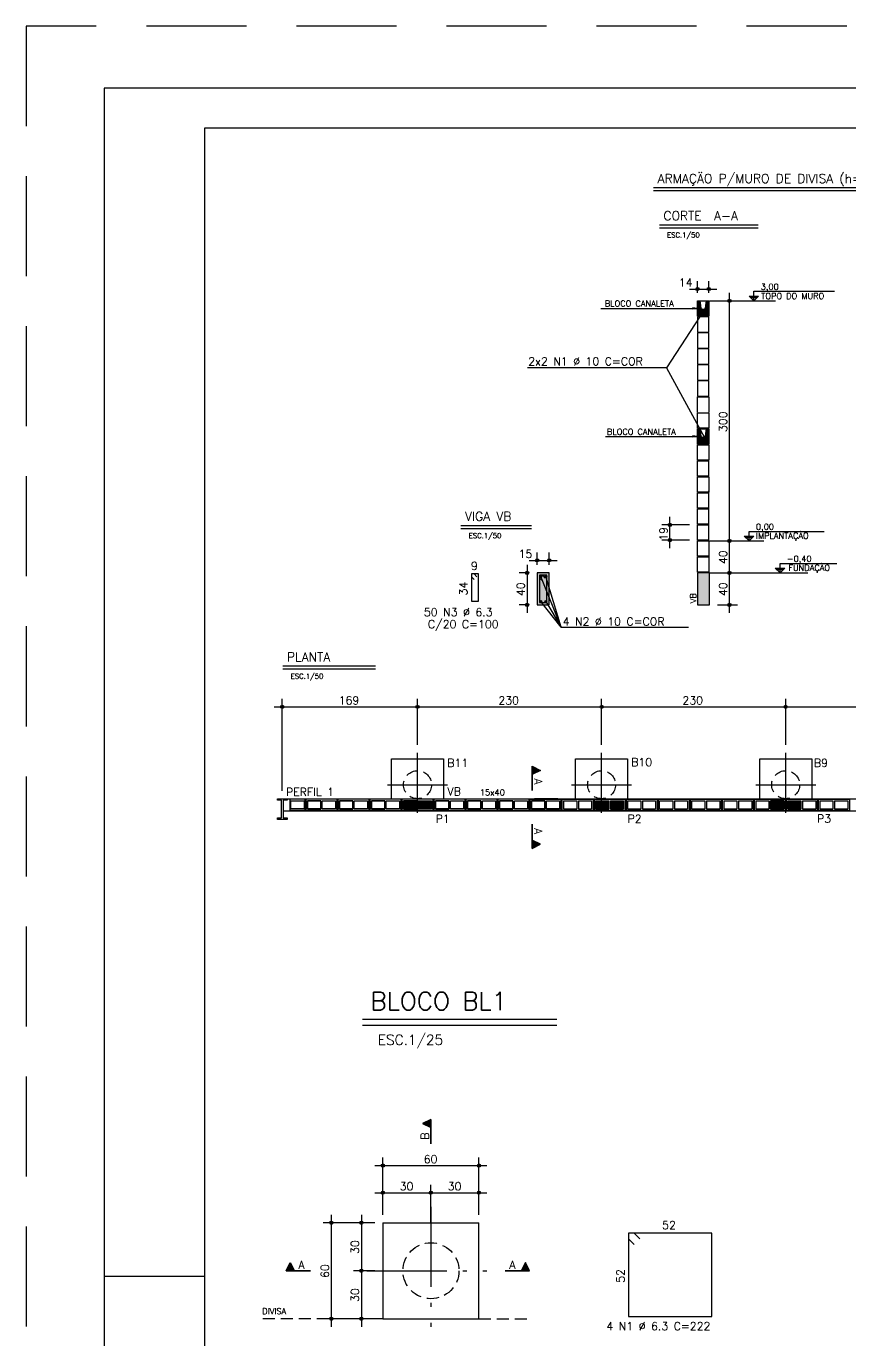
# Model space of a CAD drawing. Extents: x -1.9 to 86, y -1.2 to 61.3.
# Drawn here: x -1.95 to 18.63, y 28.47 to 61.31 of the extents above; entities that cross this region are included whole.
import ezdxf

# ---------------------------------------------------------------- set-up
doc = ezdxf.new("R2010")
doc.units = 0
doc.header["$MEASUREMENT"] = 0
for name, pattern in [('ESTILO_TQS_0001', [0.45, 0.3, -0.15]), ('ESTILO_TQS_0004', [3.3, 2, -0.4, 0.05, -0.4, 0.05, -0.4]), ('HIDDEN', [0.375, 0.25, -0.125])]:
    doc.linetypes.add(name, pattern=pattern)
doc.layers.get('0').update_dxf_attribs({"linetype": 'CONTINUOUS'})
doc.layers.get('Defpoints').update_dxf_attribs({"linetype": 'CONTINUOUS'})
for name, color, linetype in [('ARQ_FOLHA', 7, 'CONTINUOUS'), ('PENA_01', 1, 'CONTINUOUS'), ('PENA_02', 2, 'CONTINUOUS'), ('PENA_03', 3, 'CONTINUOUS'), ('PENA_04', 4, 'CONTINUOUS'), ('PENA_05', 5, 'CONTINUOUS'), ('PENA_06', 6, 'CONTINUOUS'), ('PENA_10', 253, 'CONTINUOUS')]:
    doc.layers.add(name, color=color, linetype=linetype)
doc.styles.get("Standard").update_dxf_attribs({"font": 'ROMANS.SHX'})

# ---------------------------------------------------------------- blocks, each defined once
blk = doc.blocks.new('FOLHA A1 - 841 X 594')
at = {"layer": 'ARQ_FOLHA', "color": 1}
blk.add_line((-816, 297), (-841, 297), dxfattribs=at)
for points in [[(-841, 0), (0, 0), (0, 594), (-841, 594)], [(-816, 10), (-10, 10), (-10, 584), (-816, 584)]]:
    blk.add_lwpolyline(points, close=True, dxfattribs=at)
at = {"layer": 'Defpoints', "color": 8, "linetype": 'HIDDEN', "ltscale": 100}
blk.add_lwpolyline([(-860.5, 609.5), (-860.5, -15.5), (19.5, -15.5), (19.5, 609.5)], close=True, dxfattribs=at)
blk = doc.blocks.new('*U23')
blk.add_blockref('FOLHA A1 - 841 X 594', (0, 0))

msp = doc.modelspace()

# ---------------------------------------------------------------- linework, layer by layer
at = {"layer": 'PENA_01', "linetype": 'Continuous'}
for p, q in [((13.724, 57.273), (25.218, 57.273)), ((13.869, 56.345), (16.338, 56.345)), ((14.824, 54.642), (14.824, 54.938)), ((15.104, 54.642), (15.104, 54.938)), ((14.624, 54.738), (15.304, 54.738)), ((15.62, 48.242), (15.62, 54.642)), ((14.995, 54.226), (14.045, 52.771)), ((15.214, 54.442), (15.82, 54.442)), ((14.045, 52.771), (10.571, 52.771)), ((14.045, 52.771), (14.995, 51.026)), ((14.133, 48.262), (14.133, 49.042)), ((8.912, 48.83), (10.672, 48.83)), ((14.624, 48.842), (13.933, 48.842)), ((15.62, 47.442), (15.62, 48.642)), ((14.624, 48.462), (13.933, 48.462)), ((15.599, 48.442), (15.82, 48.442)), ((15.646, 48.442), (15.82, 48.442)), ((10.618, 47.955), (11.318, 47.955)), ((10.818, 47.842), (10.818, 48.155)), ((11.118, 47.842), (11.118, 48.155)), ((10.618, 47.642), (10.364, 47.642)), ((10.564, 47.842), (10.564, 46.642)), ((15.324, 47.642), (15.82, 47.642)), ((15.62, 46.642), (15.62, 47.842)), ((15.672, 47.642), (15.82, 47.642)), ((11.415, 46.288), (10.905, 47.555)), ((11.415, 46.288), (11.033, 47.555)), ((10.618, 46.842), (10.364, 46.842)), ((11.415, 46.288), (10.905, 46.929)), ((11.033, 46.929), (11.415, 46.288)), ((15.324, 46.842), (15.82, 46.842)), ((11.415, 46.288), (14.593, 46.288)), ((4.464, 45.316), (6.774, 45.316)), ((4.446, 42.197), (4.446, 44.494)), ((7.826, 43.347), (7.826, 44.494)), ((7.826, 43.347), (7.826, 44.494)), ((12.426, 43.347), (12.426, 44.494)), ((12.426, 43.347), (12.426, 44.494)), ((17.026, 43.347), (17.026, 44.494)), ((17.026, 43.347), (17.026, 44.494)), ((4.246, 44.294), (8.026, 44.294)), ((7.626, 44.294), (12.626, 44.294)), ((12.226, 44.294), (17.226, 44.294)), ((16.826, 44.294), (21.826, 44.294)), ((11.336, 41.997), (10.747, 41.997)), ((6.448, 36.484), (11.308, 36.484)), ((6.961, 31.597), (6.961, 33.027)), ((9.361, 31.597), (9.361, 33.027)), ((6.761, 32.827), (9.561, 32.827)), ((6.961, 31.597), (6.961, 32.348)), ((8.161, 31.597), (8.161, 32.348)), ((8.161, 31.597), (8.161, 32.348)), ((9.361, 31.597), (9.361, 32.348)), ((6.761, 32.148), (8.361, 32.148)), ((7.961, 32.148), (9.561, 32.148)), ((5.672, 31.597), (5.672, 28.797)), ((6.423, 31.597), (6.423, 29.997)), ((6.761, 31.397), (5.472, 31.397)), ((6.761, 31.397), (6.223, 31.397)), ((6.423, 30.397), (6.423, 28.797)), ((6.761, 30.197), (6.223, 30.197)), ((6.761, 30.197), (6.223, 30.197)), ((6.761, 28.997), (5.472, 28.997)), ((6.761, 28.997), (6.223, 28.997))]:
    msp.add_line(p, q, dxfattribs=at)
at = {"layer": 'PENA_01', "linetype": 'ESTILO_TQS_0004'}
for p, q in [((7.826, 41.647), (7.826, 43.147)), ((12.426, 41.647), (12.426, 43.147)), ((17.026, 41.647), (17.026, 43.147)), ((7.076, 42.347), (8.576, 42.347)), ((11.676, 42.347), (13.176, 42.347)), ((16.276, 42.347), (17.776, 42.347)), ((8.161, 31.397), (8.161, 31.797)), ((8.161, 31.797), (8.161, 28.597)), ((6.561, 30.197), (9.761, 30.197))]:
    msp.add_line(p, q, dxfattribs=at)
at = {"layer": 'PENA_01', "linetype": 'ESTILO_TQS_0001'}
for p, q in [((6.961, 28.997), (3.926, 28.997)), ((9.361, 28.997), (10.672, 28.997))]:
    msp.add_line(p, q, dxfattribs=at)
at = {"layer": 'PENA_01', "linetype": 'Continuous'}
for points in [[(12.407, 54.252), (14.824, 54.252), (14.7, 54.268), (14.824, 54.252), (14.7, 54.236)], [(12.525, 51.052), (14.824, 51.052), (14.7, 51.068), (14.824, 51.052), (14.7, 51.036)]]:
    msp.add_lwpolyline(points, dxfattribs=at)
at = {"layer": 'PENA_01', "linetype": 'ESTILO_TQS_0001'}
for centre, radius in [((7.826, 42.347), 0.35), ((12.426, 42.347), 0.35), ((17.026, 42.347), 0.35), ((8.161, 30.197), 0.7)]:
    msp.add_circle(centre, radius, dxfattribs=at)
at = {"layer": 'PENA_02', "linetype": 'Continuous'}
for p, q in [((15.124, 54.442), (16.77, 54.442)), ((15.124, 48.442), (16.478, 48.442)), ((15.124, 47.642), (17.58, 47.642))]:
    msp.add_line(p, q, dxfattribs=at)
for centre, radius in [((14.824, 54.738), 0.04), ((14.824, 54.738), 0.02), ((15.104, 54.738), 0.04), ((15.104, 54.738), 0.02), ((15.62, 54.442), 0.04), ((15.62, 54.442), 0.02), ((14.133, 48.842), 0.04), ((14.133, 48.842), 0.02), ((14.133, 48.462), 0.04), ((14.133, 48.462), 0.02), ((15.62, 48.442), 0.04), ((15.62, 48.442), 0.04), ((15.62, 48.442), 0.02), ((15.62, 48.442), 0.02), ((10.818, 47.955), 0.04), ((10.818, 47.955), 0.02), ((11.118, 47.955), 0.04), ((11.118, 47.955), 0.02), ((10.564, 47.642), 0.04), ((10.564, 47.642), 0.02), ((15.62, 47.642), 0.04), ((15.62, 47.642), 0.04), ((15.62, 47.642), 0.02), ((15.62, 47.642), 0.02), ((10.564, 46.842), 0.04), ((10.564, 46.842), 0.02), ((15.62, 46.842), 0.04), ((15.62, 46.842), 0.02), ((4.446, 44.294), 0.04), ((7.826, 44.294), 0.04), ((7.826, 44.294), 0.04), ((12.426, 44.294), 0.04), ((12.426, 44.294), 0.04), ((17.026, 44.294), 0.04), ((17.026, 44.294), 0.04), ((4.446, 44.294), 0.02), ((7.826, 44.294), 0.02), ((7.826, 44.294), 0.02), ((12.426, 44.294), 0.02), ((12.426, 44.294), 0.02), ((17.026, 44.294), 0.02), ((17.026, 44.294), 0.02), ((6.961, 32.827), 0.04), ((6.961, 32.827), 0.02), ((9.361, 32.827), 0.04), ((9.361, 32.827), 0.02), ((6.961, 32.148), 0.04), ((8.161, 32.148), 0.04), ((8.161, 32.148), 0.04), ((9.361, 32.148), 0.04), ((6.961, 32.148), 0.02), ((8.161, 32.148), 0.02), ((8.161, 32.148), 0.02), ((9.361, 32.148), 0.02), ((5.672, 31.397), 0.04), ((5.672, 31.397), 0.02), ((6.423, 31.397), 0.04), ((6.423, 31.397), 0.02), ((6.423, 30.197), 0.04), ((6.423, 30.197), 0.04), ((6.423, 30.197), 0.02), ((6.423, 30.197), 0.02), ((5.672, 28.997), 0.04), ((5.672, 28.997), 0.02), ((6.423, 28.997), 0.04), ((6.423, 28.997), 0.02)]:
    msp.add_circle(centre, radius, dxfattribs=at)
at = {"layer": 'PENA_03', "linetype": 'Continuous'}
for p, q in [((13.724, 57.198), (25.218, 57.198)), ((13.869, 56.271), (16.338, 56.271)), ((16.11, 54.563), (16.23, 54.442)), ((16.11, 54.563), (16.35, 54.563)), ((16.126, 54.547), (16.334, 54.547)), ((16.145, 54.528), (16.315, 54.528)), ((16.23, 54.442), (16.23, 54.68)), ((16.23, 54.559), (16.23, 54.68)), ((16.23, 54.68), (18.244, 54.68)), ((16.23, 54.442), (16.35, 54.563)), ((14.824, 54.062), (14.824, 54.442)), ((14.824, 54.442), (15.104, 54.442)), ((14.824, 54.442), (14.824, 54.442)), ((14.883, 54.442), (14.915, 54.204)), ((14.915, 54.204), (15.013, 54.204)), ((15.013, 54.204), (15.046, 54.442)), ((15.014, 54.442), (15.014, 54.442)), ((15.104, 54.442), (15.104, 54.062)), ((15.104, 54.442), (15.104, 54.442)), ((15.104, 54.062), (14.824, 54.062)), ((14.824, 52.042), (15.104, 52.042)), ((14.824, 51.662), (14.824, 52.042)), ((15.104, 52.042), (15.104, 51.662)), ((14.824, 51.262), (14.824, 51.642)), ((14.824, 51.642), (15.104, 51.642)), ((15.104, 51.642), (15.104, 51.262)), ((15.104, 51.262), (14.824, 51.262)), ((14.824, 50.862), (14.824, 51.242)), ((14.824, 51.242), (15.104, 51.242)), ((14.883, 51.242), (14.915, 51.004)), ((15.013, 51.004), (15.046, 51.242)), ((15.104, 51.242), (15.104, 50.862)), ((14.915, 51.004), (15.013, 51.004)), ((15.104, 50.862), (14.824, 50.862)), ((14.824, 50.462), (14.824, 50.842)), ((14.824, 50.842), (15.104, 50.842)), ((15.104, 50.842), (15.104, 50.462)), ((15.104, 50.462), (14.824, 50.462)), ((14.824, 50.062), (14.824, 50.442)), ((14.824, 50.442), (15.104, 50.442)), ((15.104, 50.062), (15.104, 50.442)), ((15.104, 50.062), (14.824, 50.062)), ((14.824, 49.662), (14.824, 50.042)), ((14.824, 50.042), (15.104, 50.042)), ((15.104, 50.042), (15.104, 49.662)), ((15.104, 49.662), (14.824, 49.662)), ((14.824, 49.262), (14.824, 49.642)), ((14.824, 49.642), (15.104, 49.642)), ((15.104, 48.462), (15.104, 49.693)), ((15.104, 49.262), (14.824, 49.262)), ((14.824, 48.862), (14.824, 49.242)), ((14.824, 49.242), (15.104, 49.242)), ((8.912, 48.755), (10.672, 48.755)), ((15.104, 48.862), (14.824, 48.862)), ((14.824, 48.462), (14.824, 48.842)), ((14.824, 48.842), (15.104, 48.842)), ((14.824, 48.842), (14.824, 48.842)), ((16.11, 48.442), (16.11, 48.68)), ((16.11, 48.559), (16.11, 48.68)), ((16.11, 48.68), (17.984, 48.68)), ((15.104, 48.462), (14.824, 48.462)), ((14.824, 48.462), (14.824, 48.462)), ((14.824, 48.062), (14.824, 48.442)), ((14.824, 48.442), (15.104, 48.442)), ((15.104, 48.442), (15.104, 47.662)), ((15.399, 48.442), (15.399, 48.442)), ((15.446, 48.442), (15.446, 48.442)), ((15.99, 48.563), (16.11, 48.442)), ((15.99, 48.563), (16.23, 48.563)), ((16.006, 48.547), (16.214, 48.547)), ((16.025, 48.528), (16.195, 48.528)), ((16.11, 48.442), (16.23, 48.563)), ((15.104, 48.062), (14.824, 48.062)), ((14.824, 47.662), (14.824, 48.042)), ((14.824, 48.042), (15.104, 48.042)), ((11.118, 47.642), (10.818, 47.642)), ((10.818, 47.642), (10.818, 47.242)), ((10.818, 47.642), (10.818, 47.642)), ((10.818, 47.642), (10.818, 47.642)), ((11.118, 46.842), (11.118, 47.642)), ((11.118, 47.642), (11.118, 47.642)), ((15.104, 47.662), (14.824, 47.662)), ((15.124, 47.642), (14.824, 47.642)), ((14.824, 47.642), (14.824, 46.842)), ((15.124, 46.842), (15.124, 47.642)), ((15.124, 47.642), (15.124, 47.642)), ((15.472, 47.642), (15.472, 47.642)), ((16.764, 47.763), (16.884, 47.642)), ((16.764, 47.763), (17.004, 47.763)), ((16.78, 47.747), (16.988, 47.747)), ((16.799, 47.728), (16.969, 47.728)), ((16.884, 47.642), (16.884, 47.88)), ((16.884, 47.759), (16.884, 47.88)), ((16.884, 47.88), (18.305, 47.88)), ((16.884, 47.642), (17.004, 47.763)), ((10.818, 47.242), (10.818, 46.842)), ((14.824, 47.002), (14.824, 47.002)), ((10.818, 46.842), (11.118, 46.842)), ((10.818, 46.842), (10.818, 46.842)), ((14.824, 46.842), (15.124, 46.842)), ((15.124, 46.842), (15.124, 46.842)), ((4.464, 45.242), (6.774, 45.242)), ((7.826, 43.147), (7.826, 43.147)), ((7.826, 43.147), (7.826, 43.147)), ((12.426, 43.147), (12.426, 43.147)), ((12.426, 43.147), (12.426, 43.147)), ((17.026, 43.147), (17.026, 43.147)), ((17.026, 43.147), (17.026, 43.147)), ((4.446, 41.997), (4.446, 41.997)), ((4.466, 41.697), (26.226, 41.697)), ((4.566, 41.997), (28.226, 41.997)), ((11.436, 41.987), (11.436, 41.707)), ((11.436, 41.987), (12.216, 41.987)), ((11.436, 41.987), (11.436, 41.707)), ((11.436, 41.707), (12.216, 41.707)), ((11.476, 41.947), (11.476, 41.747)), ((11.476, 41.947), (11.806, 41.947)), ((11.476, 41.947), (11.476, 41.747)), ((11.476, 41.747), (11.806, 41.747)), ((11.806, 41.947), (11.806, 41.747)), ((11.846, 41.947), (11.846, 41.747)), ((11.846, 41.947), (12.176, 41.947)), ((11.846, 41.747), (12.176, 41.747)), ((12.176, 41.947), (12.176, 41.747)), ((12.216, 41.987), (12.216, 41.707)), ((12.236, 41.987), (12.236, 41.707)), ((12.236, 41.987), (13.016, 41.987)), ((12.236, 41.707), (13.016, 41.707)), ((12.276, 41.947), (12.276, 41.747)), ((12.276, 41.947), (12.606, 41.947)), ((12.276, 41.747), (12.606, 41.747)), ((12.606, 41.947), (12.606, 41.747)), ((12.646, 41.947), (12.646, 41.747)), ((12.646, 41.947), (12.976, 41.947)), ((12.646, 41.747), (12.976, 41.747)), ((12.976, 41.947), (12.976, 41.747)), ((13.016, 41.987), (13.016, 41.707)), ((13.036, 41.987), (13.036, 41.707)), ((13.036, 41.987), (13.816, 41.987)), ((13.036, 41.707), (13.816, 41.707)), ((13.076, 41.947), (13.076, 41.747)), ((13.076, 41.947), (13.406, 41.947)), ((13.076, 41.747), (13.406, 41.747)), ((13.406, 41.947), (13.406, 41.747)), ((13.446, 41.947), (13.446, 41.747)), ((13.446, 41.947), (13.776, 41.947)), ((13.446, 41.747), (13.776, 41.747)), ((13.776, 41.947), (13.776, 41.747)), ((13.816, 41.987), (13.816, 41.707)), ((13.836, 41.987), (13.836, 41.707)), ((13.836, 41.987), (14.616, 41.987)), ((13.836, 41.707), (14.616, 41.707)), ((13.876, 41.947), (14.206, 41.947)), ((13.876, 41.747), (13.876, 41.947)), ((13.876, 41.747), (14.206, 41.747)), ((14.206, 41.947), (14.206, 41.747)), ((14.246, 41.947), (14.246, 41.747)), ((14.246, 41.947), (14.576, 41.947)), ((14.246, 41.747), (14.576, 41.747)), ((14.576, 41.947), (14.576, 41.747)), ((14.616, 41.987), (14.616, 41.707)), ((14.636, 41.987), (14.636, 41.707)), ((14.636, 41.987), (15.416, 41.987)), ((14.636, 41.707), (15.416, 41.707)), ((14.676, 41.947), (14.676, 41.747)), ((14.676, 41.947), (15.006, 41.947)), ((14.676, 41.747), (15.006, 41.747)), ((15.006, 41.947), (15.006, 41.747)), ((15.046, 41.947), (15.046, 41.747)), ((15.046, 41.947), (15.376, 41.947)), ((15.046, 41.747), (15.376, 41.747)), ((15.376, 41.947), (15.376, 41.747)), ((15.416, 41.987), (15.416, 41.707)), ((15.436, 41.987), (15.436, 41.707)), ((15.436, 41.987), (16.216, 41.987)), ((15.436, 41.987), (15.436, 41.707)), ((15.436, 41.987), (16.216, 41.987)), ((15.436, 41.707), (16.216, 41.707)), ((15.436, 41.707), (16.216, 41.707)), ((15.476, 41.947), (15.476, 41.747)), ((15.476, 41.947), (15.806, 41.947)), ((15.476, 41.947), (15.476, 41.747)), ((15.476, 41.947), (15.806, 41.947)), ((15.476, 41.747), (15.806, 41.747)), ((15.476, 41.747), (15.806, 41.747)), ((15.806, 41.947), (15.806, 41.747)), ((15.806, 41.947), (15.806, 41.747)), ((15.846, 41.947), (15.846, 41.747)), ((15.846, 41.947), (16.176, 41.947)), ((15.846, 41.947), (15.846, 41.747)), ((15.846, 41.947), (16.176, 41.947)), ((15.846, 41.747), (16.176, 41.747)), ((15.846, 41.747), (16.176, 41.747)), ((16.176, 41.947), (16.176, 41.747)), ((16.176, 41.947), (16.176, 41.747)), ((16.216, 41.987), (16.216, 41.707)), ((16.216, 41.987), (16.216, 41.707)), ((16.236, 41.987), (16.236, 41.707)), ((16.236, 41.987), (17.016, 41.987)), ((16.236, 41.707), (17.016, 41.707)), ((16.276, 41.947), (16.276, 41.747)), ((16.276, 41.947), (16.606, 41.947)), ((16.276, 41.747), (16.606, 41.747)), ((16.606, 41.947), (16.606, 41.747)), ((16.646, 41.947), (16.646, 41.747)), ((16.646, 41.947), (16.976, 41.947)), ((16.646, 41.747), (16.976, 41.747)), ((16.976, 41.947), (16.976, 41.747)), ((17.016, 41.987), (17.016, 41.707)), ((17.036, 41.987), (17.036, 41.707)), ((17.036, 41.987), (17.816, 41.987)), ((17.036, 41.707), (17.816, 41.707)), ((17.076, 41.947), (17.076, 41.747)), ((17.076, 41.947), (17.406, 41.947)), ((17.076, 41.747), (17.406, 41.747)), ((17.406, 41.947), (17.406, 41.747)), ((17.446, 41.947), (17.446, 41.747)), ((17.446, 41.947), (17.776, 41.947)), ((17.446, 41.747), (17.776, 41.747)), ((17.776, 41.947), (17.776, 41.747)), ((17.816, 41.987), (17.816, 41.707)), ((17.836, 41.987), (17.836, 41.707)), ((17.836, 41.987), (18.616, 41.987)), ((17.836, 41.707), (18.616, 41.707)), ((17.876, 41.947), (17.876, 41.747)), ((17.876, 41.947), (18.206, 41.947)), ((17.876, 41.747), (18.206, 41.747)), ((18.206, 41.947), (18.206, 41.747)), ((18.246, 41.947), (18.246, 41.747)), ((18.246, 41.947), (18.576, 41.947)), ((18.246, 41.747), (18.576, 41.747)), ((18.576, 41.947), (18.576, 41.747)), ((18.616, 41.987), (18.616, 41.707)), ((6.448, 36.335), (11.308, 36.335)), ((6.961, 31.397), (6.961, 28.997)), ((6.961, 31.397), (9.361, 31.397)), ((6.961, 31.397), (6.961, 31.397)), ((6.961, 31.397), (6.961, 31.397)), ((6.961, 31.397), (6.961, 31.397)), ((6.961, 31.397), (6.961, 31.397)), ((8.161, 31.397), (8.161, 31.397)), ((8.161, 31.397), (8.161, 31.397)), ((9.361, 28.997), (9.361, 31.397)), ((9.361, 31.397), (9.361, 31.397)), ((9.361, 31.397), (9.361, 31.397)), ((6.961, 30.197), (6.961, 30.197)), ((6.961, 30.197), (6.961, 30.197)), ((6.961, 28.997), (9.361, 28.997)), ((6.961, 28.997), (6.961, 28.997)), ((6.961, 28.997), (6.961, 28.997))]:
    msp.add_line(p, q, dxfattribs=at)
for points in [[(15.104, 53.662), (15.104, 54.042), (14.824, 54.042), (14.824, 53.662), (15.104, 53.662)], [(15.104, 53.262), (15.104, 53.642), (14.824, 53.642), (14.824, 53.262), (15.104, 53.262)], [(15.104, 52.862), (15.104, 53.242), (14.824, 53.242), (14.824, 52.862), (15.104, 52.862)], [(15.104, 52.462), (15.104, 52.842), (14.824, 52.842), (14.824, 52.462), (15.104, 52.462)], [(15.104, 52.062), (15.104, 52.442), (14.824, 52.442), (14.824, 52.062), (15.104, 52.062)], [(7.176, 41.997), (7.176, 42.997), (8.476, 42.997), (8.476, 41.997)], [(11.776, 41.997), (11.776, 42.997), (13.076, 42.997), (13.076, 41.997)], [(16.376, 41.997), (16.376, 42.997), (17.676, 42.997), (17.676, 41.997)], [(4.326, 41.997), (4.566, 41.997), (4.566, 41.957), (4.466, 41.957), (4.466, 41.517), (4.566, 41.517), (4.566, 41.477), (4.326, 41.477), (4.326, 41.517), (4.426, 41.517), (4.426, 41.957), (4.326, 41.957), (4.326, 41.997)], [(5.016, 41.987), (4.636, 41.987), (4.636, 41.707), (5.016, 41.707), (5.016, 41.987)], [(4.661, 41.747), (4.661, 41.947), (4.991, 41.947), (4.991, 41.747), (4.661, 41.747)], [(5.816, 41.987), (5.036, 41.987), (5.036, 41.707), (5.816, 41.707), (5.816, 41.987)], [(5.406, 41.747), (5.406, 41.947), (5.076, 41.947), (5.076, 41.747), (5.406, 41.747)], [(5.076, 41.947), (5.406, 41.947), (5.406, 41.747), (5.076, 41.747), (5.076, 41.947)], [(5.446, 41.747), (5.446, 41.947), (5.776, 41.947), (5.776, 41.747), (5.446, 41.747)], [(5.446, 41.747), (5.446, 41.947), (5.776, 41.947), (5.776, 41.747), (5.446, 41.747)], [(6.616, 41.987), (5.836, 41.987), (5.836, 41.707), (6.616, 41.707), (6.616, 41.987)], [(6.206, 41.747), (6.206, 41.947), (5.876, 41.947), (5.876, 41.747), (6.206, 41.747)], [(5.876, 41.947), (6.206, 41.947), (6.206, 41.747), (5.876, 41.747), (5.876, 41.947)], [(6.246, 41.747), (6.246, 41.947), (6.576, 41.947), (6.576, 41.747), (6.246, 41.747)], [(6.246, 41.747), (6.246, 41.947), (6.576, 41.947), (6.576, 41.747), (6.246, 41.747)], [(7.416, 41.987), (6.636, 41.987), (6.636, 41.707), (7.416, 41.707), (7.416, 41.987)], [(7.006, 41.747), (7.006, 41.947), (6.676, 41.947), (6.676, 41.747), (7.006, 41.747)], [(6.676, 41.947), (7.006, 41.947), (7.006, 41.747), (6.676, 41.747), (6.676, 41.947)], [(7.046, 41.747), (7.046, 41.947), (7.376, 41.947), (7.376, 41.747), (7.046, 41.747)], [(7.046, 41.747), (7.046, 41.947), (7.376, 41.947), (7.376, 41.747), (7.046, 41.747)], [(8.216, 41.987), (7.436, 41.987), (7.436, 41.707), (8.216, 41.707), (8.216, 41.987)], [(7.806, 41.747), (7.806, 41.947), (7.476, 41.947), (7.476, 41.747), (7.806, 41.747)], [(7.476, 41.947), (7.806, 41.947), (7.806, 41.747), (7.476, 41.747), (7.476, 41.947)], [(7.846, 41.747), (7.846, 41.947), (8.176, 41.947), (8.176, 41.747), (7.846, 41.747)], [(7.846, 41.747), (7.846, 41.947), (8.176, 41.947), (8.176, 41.747), (7.846, 41.747)], [(9.016, 41.987), (8.236, 41.987), (8.236, 41.707), (9.016, 41.707), (9.016, 41.987)], [(8.606, 41.747), (8.606, 41.947), (8.276, 41.947), (8.276, 41.747), (8.606, 41.747)], [(8.276, 41.947), (8.606, 41.947), (8.606, 41.747), (8.276, 41.747), (8.276, 41.947)], [(8.646, 41.747), (8.646, 41.947), (8.976, 41.947), (8.976, 41.747), (8.646, 41.747)], [(8.646, 41.747), (8.646, 41.947), (8.976, 41.947), (8.976, 41.747), (8.646, 41.747)], [(9.816, 41.987), (9.036, 41.987), (9.036, 41.707), (9.816, 41.707), (9.816, 41.987)], [(9.406, 41.747), (9.406, 41.947), (9.076, 41.947), (9.076, 41.747), (9.406, 41.747)], [(9.076, 41.947), (9.406, 41.947), (9.406, 41.747), (9.076, 41.747), (9.076, 41.947)], [(9.446, 41.747), (9.446, 41.947), (9.776, 41.947), (9.776, 41.747), (9.446, 41.747)], [(9.446, 41.747), (9.446, 41.947), (9.776, 41.947), (9.776, 41.747), (9.446, 41.747)], [(10.616, 41.987), (9.836, 41.987), (9.836, 41.707), (10.616, 41.707), (10.616, 41.987)], [(10.206, 41.747), (10.206, 41.947), (9.876, 41.947), (9.876, 41.747), (10.206, 41.747)], [(9.876, 41.947), (10.206, 41.947), (10.206, 41.747), (9.876, 41.747), (9.876, 41.947)], [(10.246, 41.747), (10.246, 41.947), (10.576, 41.947), (10.576, 41.747), (10.246, 41.747)], [(10.246, 41.747), (10.246, 41.947), (10.576, 41.947), (10.576, 41.747), (10.246, 41.747)], [(11.416, 41.987), (10.636, 41.987), (10.636, 41.707), (11.416, 41.707), (11.416, 41.987)], [(10.636, 41.987), (11.416, 41.987), (11.416, 41.707), (10.636, 41.707), (10.636, 41.987)], [(11.006, 41.747), (11.006, 41.947), (10.676, 41.947), (10.676, 41.747), (11.006, 41.747)], [(10.676, 41.947), (11.006, 41.947), (11.006, 41.747), (10.676, 41.747), (10.676, 41.947)], [(11.046, 41.747), (11.046, 41.947), (11.376, 41.947), (11.376, 41.747), (11.046, 41.747)], [(11.046, 41.747), (11.046, 41.947), (11.376, 41.947), (11.376, 41.747), (11.046, 41.747)], [(16.976, 41.747), (16.976, 41.947), (16.646, 41.947), (16.646, 41.747), (16.976, 41.747)], [(16.646, 41.947), (16.976, 41.947), (16.976, 41.747), (16.646, 41.747), (16.646, 41.947)], [(17.076, 41.747), (17.076, 41.947), (17.406, 41.947), (17.406, 41.747), (17.076, 41.747)], [(17.076, 41.747), (17.076, 41.947), (17.406, 41.947), (17.406, 41.747), (17.076, 41.747)]]:
    msp.add_lwpolyline(points, dxfattribs=at)
for centre, radius in [((14.933, 54.226), 0.02), ((14.995, 54.225), 0.02), ((14.933, 51.026), 0.02), ((14.995, 51.026), 0.02), ((10.905, 47.555), 0.025), ((11.033, 47.555), 0.025), ((10.905, 46.929), 0.025), ((11.033, 46.929), 0.025), ((7.511, 41.922), 0.025), ((7.511, 41.772), 0.025), ((7.771, 41.922), 0.025), ((7.771, 41.772), 0.025), ((7.881, 41.922), 0.025), ((7.881, 41.772), 0.025), ((8.141, 41.922), 0.025), ((8.141, 41.772), 0.025), ((12.311, 41.922), 0.025), ((12.311, 41.772), 0.025), ((12.571, 41.922), 0.025), ((12.571, 41.772), 0.025), ((12.681, 41.922), 0.025), ((12.681, 41.772), 0.025), ((12.941, 41.922), 0.025), ((12.941, 41.772), 0.025), ((16.681, 41.922), 0.025), ((16.681, 41.772), 0.025), ((16.941, 41.922), 0.025), ((16.941, 41.772), 0.025), ((17.111, 41.922), 0.025), ((17.111, 41.772), 0.025), ((17.371, 41.922), 0.025), ((17.371, 41.772), 0.025)]:
    msp.add_circle(centre, radius, dxfattribs=at)
for points in [[(14.953, 54.226), (14.923, 54.244), (14.915, 54.233)], [(14.953, 54.226), (14.915, 54.233), (14.915, 54.219)], [(14.953, 54.226), (14.915, 54.219), (14.923, 54.209)], [(14.953, 54.226), (14.937, 54.246), (14.923, 54.244)], [(14.953, 54.226), (14.923, 54.209), (14.937, 54.207)], [(14.953, 54.226), (14.949, 54.239), (14.937, 54.246)], [(14.953, 54.226), (14.937, 54.207), (14.949, 54.213)], [(14.953, 54.226), (14.949, 54.213), (14.953, 54.226)], [(15.015, 54.225), (14.985, 54.243), (14.976, 54.232)], [(15.015, 54.225), (14.976, 54.232), (14.976, 54.219)], [(15.015, 54.225), (14.976, 54.219), (14.985, 54.208)], [(15.015, 54.225), (14.998, 54.245), (14.985, 54.243)], [(15.015, 54.225), (14.985, 54.208), (14.998, 54.206)], [(15.015, 54.225), (15.01, 54.238), (14.998, 54.245)], [(15.015, 54.225), (14.998, 54.206), (15.01, 54.213)], [(15.015, 54.225), (15.01, 54.213), (15.015, 54.225)], [(14.953, 51.026), (14.923, 51.044), (14.915, 51.033)], [(14.953, 51.026), (14.915, 51.033), (14.915, 51.02)], [(14.953, 51.026), (14.915, 51.02), (14.923, 51.009)], [(14.953, 51.026), (14.937, 51.046), (14.923, 51.044)], [(14.953, 51.026), (14.923, 51.009), (14.937, 51.007)], [(14.953, 51.026), (14.949, 51.039), (14.937, 51.046)], [(14.953, 51.026), (14.937, 51.007), (14.949, 51.014)], [(14.953, 51.026), (14.949, 51.014), (14.953, 51.026)], [(15.015, 51.026), (14.985, 51.043), (14.976, 51.032)], [(15.015, 51.026), (14.976, 51.032), (14.976, 51.019)], [(15.015, 51.026), (14.976, 51.019), (14.985, 51.008)], [(15.015, 51.026), (14.998, 51.045), (14.985, 51.043)], [(15.015, 51.026), (14.985, 51.008), (14.998, 51.006)], [(15.015, 51.026), (15.01, 51.038), (14.998, 51.045)], [(15.015, 51.026), (14.998, 51.006), (15.01, 51.013)], [(15.015, 51.026), (15.01, 51.013), (15.015, 51.026)], [(10.93, 47.555), (10.892, 47.576), (10.881, 47.563)], [(10.93, 47.555), (10.881, 47.563), (10.881, 47.546)], [(10.93, 47.555), (10.881, 47.546), (10.892, 47.533)], [(10.93, 47.555), (10.909, 47.579), (10.892, 47.576)], [(10.93, 47.555), (10.892, 47.533), (10.909, 47.53)], [(10.93, 47.555), (10.924, 47.571), (10.909, 47.579)], [(10.93, 47.555), (10.909, 47.53), (10.924, 47.539)], [(10.93, 47.555), (10.924, 47.539), (10.93, 47.555)], [(11.058, 47.555), (11.02, 47.576), (11.009, 47.563)], [(11.058, 47.555), (11.009, 47.563), (11.009, 47.546)], [(11.058, 47.555), (11.009, 47.546), (11.02, 47.533)], [(11.058, 47.555), (11.037, 47.579), (11.02, 47.576)], [(11.058, 47.555), (11.02, 47.533), (11.037, 47.53)], [(11.058, 47.555), (11.052, 47.571), (11.037, 47.579)], [(11.058, 47.555), (11.037, 47.53), (11.052, 47.539)], [(11.058, 47.555), (11.052, 47.539), (11.058, 47.555)], [(10.93, 46.929), (10.892, 46.951), (10.881, 46.938)], [(10.93, 46.929), (10.909, 46.954), (10.892, 46.951)], [(10.93, 46.929), (10.924, 46.945), (10.909, 46.954)], [(11.058, 46.929), (11.02, 46.951), (11.009, 46.938)], [(11.058, 46.929), (11.037, 46.954), (11.02, 46.951)], [(11.058, 46.929), (11.052, 46.945), (11.037, 46.954)], [(10.93, 46.929), (10.881, 46.938), (10.881, 46.92)], [(10.93, 46.929), (10.881, 46.92), (10.892, 46.907)], [(10.93, 46.929), (10.892, 46.907), (10.909, 46.904)], [(10.93, 46.929), (10.909, 46.904), (10.924, 46.913)], [(10.93, 46.929), (10.924, 46.913), (10.93, 46.929)], [(11.058, 46.929), (11.009, 46.938), (11.009, 46.92)], [(11.058, 46.929), (11.009, 46.92), (11.02, 46.907)], [(11.058, 46.929), (11.02, 46.907), (11.037, 46.904)], [(11.058, 46.929), (11.037, 46.904), (11.052, 46.913)], [(11.058, 46.929), (11.052, 46.913), (11.058, 46.929)], [(7.536, 41.922), (7.498, 41.944), (7.487, 41.931)], [(7.536, 41.922), (7.487, 41.931), (7.487, 41.914)], [(7.536, 41.922), (7.487, 41.914), (7.498, 41.901)], [(7.536, 41.772), (7.498, 41.794), (7.487, 41.781)], [(7.536, 41.772), (7.487, 41.781), (7.487, 41.764)], [(7.536, 41.772), (7.487, 41.764), (7.498, 41.751)], [(7.536, 41.922), (7.515, 41.947), (7.498, 41.944)], [(7.536, 41.922), (7.498, 41.901), (7.515, 41.898)], [(7.536, 41.772), (7.515, 41.797), (7.498, 41.794)], [(7.536, 41.772), (7.498, 41.751), (7.515, 41.748)], [(7.536, 41.922), (7.53, 41.939), (7.515, 41.947)], [(7.536, 41.922), (7.515, 41.898), (7.53, 41.906)], [(7.536, 41.772), (7.53, 41.789), (7.515, 41.797)], [(7.536, 41.772), (7.515, 41.748), (7.53, 41.756)], [(7.536, 41.922), (7.53, 41.906), (7.536, 41.922)], [(7.536, 41.772), (7.53, 41.756), (7.536, 41.772)], [(7.796, 41.922), (7.758, 41.944), (7.747, 41.931)], [(7.796, 41.922), (7.747, 41.931), (7.747, 41.914)], [(7.796, 41.922), (7.747, 41.914), (7.758, 41.901)], [(7.796, 41.772), (7.758, 41.794), (7.747, 41.781)], [(7.796, 41.772), (7.747, 41.781), (7.747, 41.764)], [(7.796, 41.772), (7.747, 41.764), (7.758, 41.751)], [(7.796, 41.922), (7.775, 41.947), (7.758, 41.944)], [(7.796, 41.922), (7.758, 41.901), (7.775, 41.898)], [(7.796, 41.772), (7.775, 41.797), (7.758, 41.794)], [(7.796, 41.772), (7.758, 41.751), (7.775, 41.748)], [(7.796, 41.922), (7.79, 41.939), (7.775, 41.947)], [(7.796, 41.922), (7.775, 41.898), (7.79, 41.906)], [(7.796, 41.772), (7.79, 41.789), (7.775, 41.797)], [(7.796, 41.772), (7.775, 41.748), (7.79, 41.756)], [(7.796, 41.922), (7.79, 41.906), (7.796, 41.922)], [(7.796, 41.772), (7.79, 41.756), (7.796, 41.772)], [(7.906, 41.922), (7.868, 41.944), (7.857, 41.931)], [(7.906, 41.922), (7.857, 41.931), (7.857, 41.914)], [(7.906, 41.922), (7.857, 41.914), (7.868, 41.901)], [(7.906, 41.772), (7.868, 41.794), (7.857, 41.781)], [(7.906, 41.772), (7.857, 41.781), (7.857, 41.764)], [(7.906, 41.772), (7.857, 41.764), (7.868, 41.751)], [(7.906, 41.922), (7.885, 41.947), (7.868, 41.944)], [(7.906, 41.922), (7.868, 41.901), (7.885, 41.898)], [(7.906, 41.772), (7.885, 41.797), (7.868, 41.794)], [(7.906, 41.772), (7.868, 41.751), (7.885, 41.748)], [(7.906, 41.922), (7.9, 41.939), (7.885, 41.947)], [(7.906, 41.922), (7.885, 41.898), (7.9, 41.906)], [(7.906, 41.772), (7.9, 41.789), (7.885, 41.797)], [(7.906, 41.772), (7.885, 41.748), (7.9, 41.756)], [(7.906, 41.922), (7.9, 41.906), (7.906, 41.922)], [(7.906, 41.772), (7.9, 41.756), (7.906, 41.772)], [(8.166, 41.922), (8.128, 41.944), (8.117, 41.931)], [(8.166, 41.922), (8.117, 41.931), (8.117, 41.914)], [(8.166, 41.922), (8.117, 41.914), (8.128, 41.901)], [(8.166, 41.772), (8.128, 41.794), (8.117, 41.781)], [(8.166, 41.772), (8.117, 41.781), (8.117, 41.764)], [(8.166, 41.772), (8.117, 41.764), (8.128, 41.751)], [(8.166, 41.922), (8.145, 41.947), (8.128, 41.944)], [(8.166, 41.922), (8.128, 41.901), (8.145, 41.898)], [(8.166, 41.772), (8.145, 41.797), (8.128, 41.794)], [(8.166, 41.772), (8.128, 41.751), (8.145, 41.748)], [(8.166, 41.922), (8.16, 41.939), (8.145, 41.947)], [(8.166, 41.922), (8.145, 41.898), (8.16, 41.906)], [(8.166, 41.772), (8.16, 41.789), (8.145, 41.797)], [(8.166, 41.772), (8.145, 41.748), (8.16, 41.756)], [(8.166, 41.922), (8.16, 41.906), (8.166, 41.922)], [(8.166, 41.772), (8.16, 41.756), (8.166, 41.772)], [(12.336, 41.922), (12.298, 41.944), (12.287, 41.931)], [(12.336, 41.922), (12.287, 41.931), (12.287, 41.914)], [(12.336, 41.922), (12.287, 41.914), (12.298, 41.901)], [(12.336, 41.772), (12.298, 41.794), (12.287, 41.781)], [(12.336, 41.772), (12.287, 41.781), (12.287, 41.764)], [(12.336, 41.772), (12.287, 41.764), (12.298, 41.751)], [(12.336, 41.922), (12.315, 41.947), (12.298, 41.944)], [(12.336, 41.922), (12.298, 41.901), (12.315, 41.898)], [(12.336, 41.772), (12.315, 41.797), (12.298, 41.794)], [(12.336, 41.772), (12.298, 41.751), (12.315, 41.748)], [(12.336, 41.922), (12.33, 41.939), (12.315, 41.947)], [(12.336, 41.922), (12.315, 41.898), (12.33, 41.906)], [(12.336, 41.772), (12.33, 41.789), (12.315, 41.797)], [(12.336, 41.772), (12.315, 41.748), (12.33, 41.756)], [(12.336, 41.922), (12.33, 41.906), (12.336, 41.922)], [(12.336, 41.772), (12.33, 41.756), (12.336, 41.772)], [(12.596, 41.922), (12.558, 41.944), (12.547, 41.931)], [(12.596, 41.922), (12.547, 41.931), (12.547, 41.914)], [(12.596, 41.922), (12.547, 41.914), (12.558, 41.901)], [(12.596, 41.772), (12.558, 41.794), (12.547, 41.781)], [(12.596, 41.772), (12.547, 41.781), (12.547, 41.764)], [(12.596, 41.772), (12.547, 41.764), (12.558, 41.751)], [(12.596, 41.922), (12.575, 41.947), (12.558, 41.944)], [(12.596, 41.922), (12.558, 41.901), (12.575, 41.898)], [(12.596, 41.772), (12.575, 41.797), (12.558, 41.794)], [(12.596, 41.772), (12.558, 41.751), (12.575, 41.748)], [(12.596, 41.922), (12.59, 41.939), (12.575, 41.947)], [(12.596, 41.922), (12.575, 41.898), (12.59, 41.906)], [(12.596, 41.772), (12.59, 41.789), (12.575, 41.797)], [(12.596, 41.772), (12.575, 41.748), (12.59, 41.756)], [(12.596, 41.922), (12.59, 41.906), (12.596, 41.922)], [(12.596, 41.772), (12.59, 41.756), (12.596, 41.772)], [(12.706, 41.922), (12.668, 41.944), (12.657, 41.931)], [(12.706, 41.922), (12.657, 41.931), (12.657, 41.914)], [(12.706, 41.922), (12.657, 41.914), (12.668, 41.901)], [(12.706, 41.772), (12.668, 41.794), (12.657, 41.781)], [(12.706, 41.772), (12.657, 41.781), (12.657, 41.764)], [(12.706, 41.772), (12.657, 41.764), (12.668, 41.751)], [(12.706, 41.922), (12.685, 41.947), (12.668, 41.944)], [(12.706, 41.922), (12.668, 41.901), (12.685, 41.898)], [(12.706, 41.772), (12.685, 41.797), (12.668, 41.794)], [(12.706, 41.772), (12.668, 41.751), (12.685, 41.748)], [(12.706, 41.922), (12.7, 41.939), (12.685, 41.947)], [(12.706, 41.922), (12.685, 41.898), (12.7, 41.906)], [(12.706, 41.772), (12.7, 41.789), (12.685, 41.797)], [(12.706, 41.772), (12.685, 41.748), (12.7, 41.756)], [(12.706, 41.922), (12.7, 41.906), (12.706, 41.922)], [(12.706, 41.772), (12.7, 41.756), (12.706, 41.772)], [(12.966, 41.922), (12.928, 41.944), (12.917, 41.931)], [(12.966, 41.922), (12.917, 41.931), (12.917, 41.914)], [(12.966, 41.922), (12.917, 41.914), (12.928, 41.901)], [(12.966, 41.772), (12.928, 41.794), (12.917, 41.781)], [(12.966, 41.772), (12.917, 41.781), (12.917, 41.764)], [(12.966, 41.772), (12.917, 41.764), (12.928, 41.751)], [(12.966, 41.922), (12.945, 41.947), (12.928, 41.944)], [(12.966, 41.922), (12.928, 41.901), (12.945, 41.898)], [(12.966, 41.772), (12.945, 41.797), (12.928, 41.794)], [(12.966, 41.772), (12.928, 41.751), (12.945, 41.748)], [(12.966, 41.922), (12.96, 41.939), (12.945, 41.947)], [(12.966, 41.922), (12.945, 41.898), (12.96, 41.906)], [(12.966, 41.772), (12.96, 41.789), (12.945, 41.797)], [(12.966, 41.772), (12.945, 41.748), (12.96, 41.756)], [(12.966, 41.922), (12.96, 41.906), (12.966, 41.922)], [(12.966, 41.772), (12.96, 41.756), (12.966, 41.772)], [(16.706, 41.922), (16.668, 41.944), (16.657, 41.931)], [(16.706, 41.922), (16.657, 41.931), (16.657, 41.914)], [(16.706, 41.922), (16.657, 41.914), (16.668, 41.901)], [(16.706, 41.772), (16.668, 41.794), (16.657, 41.781)], [(16.706, 41.772), (16.657, 41.781), (16.657, 41.764)], [(16.706, 41.772), (16.657, 41.764), (16.668, 41.751)], [(16.706, 41.922), (16.685, 41.947), (16.668, 41.944)], [(16.706, 41.922), (16.668, 41.901), (16.685, 41.898)], [(16.706, 41.772), (16.685, 41.797), (16.668, 41.794)], [(16.706, 41.772), (16.668, 41.751), (16.685, 41.748)], [(16.706, 41.922), (16.7, 41.939), (16.685, 41.947)], [(16.706, 41.922), (16.685, 41.898), (16.7, 41.906)], [(16.706, 41.772), (16.7, 41.789), (16.685, 41.797)], [(16.706, 41.772), (16.685, 41.748), (16.7, 41.756)], [(16.706, 41.922), (16.7, 41.906), (16.706, 41.922)], [(16.706, 41.772), (16.7, 41.756), (16.706, 41.772)], [(16.966, 41.922), (16.928, 41.944), (16.917, 41.931)], [(16.966, 41.922), (16.917, 41.931), (16.917, 41.914)], [(16.966, 41.922), (16.917, 41.914), (16.928, 41.901)], [(16.966, 41.772), (16.928, 41.794), (16.917, 41.781)], [(16.966, 41.772), (16.917, 41.781), (16.917, 41.764)], [(16.966, 41.772), (16.917, 41.764), (16.928, 41.751)], [(16.966, 41.922), (16.945, 41.947), (16.928, 41.944)], [(16.966, 41.922), (16.928, 41.901), (16.945, 41.898)], [(16.966, 41.772), (16.945, 41.797), (16.928, 41.794)], [(16.966, 41.772), (16.928, 41.751), (16.945, 41.748)], [(16.966, 41.922), (16.96, 41.939), (16.945, 41.947)], [(16.966, 41.922), (16.945, 41.898), (16.96, 41.906)], [(16.966, 41.772), (16.96, 41.789), (16.945, 41.797)], [(16.966, 41.772), (16.945, 41.748), (16.96, 41.756)], [(16.966, 41.922), (16.96, 41.906), (16.966, 41.922)], [(16.966, 41.772), (16.96, 41.756), (16.966, 41.772)], [(17.136, 41.922), (17.098, 41.944), (17.087, 41.931)], [(17.136, 41.922), (17.087, 41.931), (17.087, 41.914)], [(17.136, 41.922), (17.087, 41.914), (17.098, 41.901)], [(17.136, 41.772), (17.098, 41.794), (17.087, 41.781)], [(17.136, 41.772), (17.087, 41.781), (17.087, 41.764)], [(17.136, 41.772), (17.087, 41.764), (17.098, 41.751)], [(17.136, 41.922), (17.115, 41.947), (17.098, 41.944)], [(17.136, 41.922), (17.098, 41.901), (17.115, 41.898)], [(17.136, 41.772), (17.115, 41.797), (17.098, 41.794)], [(17.136, 41.772), (17.098, 41.751), (17.115, 41.748)], [(17.136, 41.922), (17.13, 41.939), (17.115, 41.947)], [(17.136, 41.922), (17.115, 41.898), (17.13, 41.906)], [(17.136, 41.772), (17.13, 41.789), (17.115, 41.797)], [(17.136, 41.772), (17.115, 41.748), (17.13, 41.756)], [(17.136, 41.922), (17.13, 41.906), (17.136, 41.922)], [(17.136, 41.772), (17.13, 41.756), (17.136, 41.772)], [(17.396, 41.922), (17.358, 41.944), (17.347, 41.931)], [(17.396, 41.922), (17.347, 41.931), (17.347, 41.914)], [(17.396, 41.922), (17.347, 41.914), (17.358, 41.901)], [(17.396, 41.772), (17.358, 41.794), (17.347, 41.781)], [(17.396, 41.772), (17.347, 41.781), (17.347, 41.764)], [(17.396, 41.772), (17.347, 41.764), (17.358, 41.751)], [(17.396, 41.922), (17.375, 41.947), (17.358, 41.944)], [(17.396, 41.922), (17.358, 41.901), (17.375, 41.898)], [(17.396, 41.772), (17.375, 41.797), (17.358, 41.794)], [(17.396, 41.772), (17.358, 41.751), (17.375, 41.748)], [(17.396, 41.922), (17.39, 41.939), (17.375, 41.947)], [(17.396, 41.922), (17.375, 41.898), (17.39, 41.906)], [(17.396, 41.772), (17.39, 41.789), (17.375, 41.797)], [(17.396, 41.772), (17.375, 41.748), (17.39, 41.756)], [(17.396, 41.922), (17.39, 41.906), (17.396, 41.922)], [(17.396, 41.772), (17.39, 41.756), (17.396, 41.772)]]:
    msp.add_solid(points, dxfattribs=at)
at = {"layer": 'PENA_04', "linetype": 'Continuous'}
for p, q in [((10.69, 42.202), (10.69, 42.81)), ((10.69, 42.81), (10.898, 42.706)), ((10.691, 42.809), (10.691, 42.202)), ((10.691, 42.809), (10.896, 42.706)), ((10.896, 42.706), (10.691, 42.604)), ((10.898, 42.706), (10.691, 42.603)), ((10.706, 42.802), (10.706, 42.611)), ((10.722, 42.794), (10.722, 42.619)), ((10.738, 42.786), (10.738, 42.627)), ((10.754, 42.778), (10.754, 42.634)), ((10.77, 42.77), (10.77, 42.642)), ((10.786, 42.762), (10.786, 42.65)), ((10.802, 42.754), (10.802, 42.658)), ((10.818, 42.746), (10.818, 42.666)), ((10.834, 42.738), (10.834, 42.674)), ((10.85, 42.73), (10.85, 42.682)), ((10.866, 42.722), (10.866, 42.69)), ((10.882, 42.714), (10.882, 42.697)), ((10.69, 41.361), (10.69, 40.753)), ((10.691, 40.754), (10.691, 41.361)), ((10.69, 40.753), (10.898, 40.857)), ((10.898, 40.857), (10.691, 40.96)), ((10.896, 40.857), (10.691, 40.959)), ((10.691, 40.754), (10.896, 40.857)), ((10.706, 40.761), (10.706, 40.952)), ((10.722, 40.769), (10.722, 40.945)), ((10.738, 40.777), (10.738, 40.937)), ((10.754, 40.785), (10.754, 40.929)), ((10.77, 40.793), (10.77, 40.921)), ((10.786, 40.801), (10.786, 40.913)), ((10.802, 40.809), (10.802, 40.905)), ((10.818, 40.817), (10.818, 40.897)), ((10.834, 40.825), (10.834, 40.889)), ((10.85, 40.833), (10.85, 40.881)), ((10.866, 40.841), (10.866, 40.873)), ((10.882, 40.849), (10.882, 40.866)), ((8.161, 33.981), (7.954, 33.877)), ((7.954, 33.877), (8.16, 33.774)), ((8.16, 33.979), (7.956, 33.877)), ((7.956, 33.877), (8.16, 33.775)), ((7.97, 33.885), (7.97, 33.867)), ((7.986, 33.893), (7.986, 33.861)), ((8.002, 33.901), (8.002, 33.853)), ((8.018, 33.909), (8.018, 33.845)), ((8.033, 33.917), (8.033, 33.837)), ((8.049, 33.925), (8.049, 33.829)), ((8.065, 33.933), (8.065, 33.821)), ((8.081, 33.941), (8.081, 33.813)), ((8.097, 33.949), (8.097, 33.805)), ((8.113, 33.957), (8.113, 33.797)), ((8.129, 33.965), (8.129, 33.789)), ((8.145, 33.973), (8.145, 33.781)), ((8.16, 33.979), (8.16, 33.373)), ((8.161, 33.373), (8.161, 33.981)), ((4.542, 30.197), (4.645, 30.404)), ((4.543, 30.197), (4.645, 30.402)), ((4.55, 30.212), (4.741, 30.212)), ((4.557, 30.228), (4.733, 30.228)), ((4.565, 30.244), (4.725, 30.244)), ((4.573, 30.26), (4.717, 30.26)), ((4.581, 30.276), (4.709, 30.276)), ((4.589, 30.292), (4.701, 30.292)), ((4.597, 30.308), (4.693, 30.308)), ((4.605, 30.324), (4.685, 30.324)), ((4.613, 30.34), (4.677, 30.34)), ((4.621, 30.356), (4.669, 30.356)), ((4.629, 30.372), (4.661, 30.372)), ((4.637, 30.388), (4.655, 30.388)), ((4.645, 30.404), (4.749, 30.197)), ((4.645, 30.402), (4.748, 30.197)), ((10.524, 30.404), (10.42, 30.197)), ((10.524, 30.402), (10.421, 30.197)), ((10.619, 30.212), (10.428, 30.212)), ((10.611, 30.228), (10.436, 30.228)), ((10.603, 30.244), (10.444, 30.244)), ((10.595, 30.26), (10.452, 30.26)), ((10.587, 30.276), (10.46, 30.276)), ((10.579, 30.292), (10.468, 30.292)), ((10.571, 30.308), (10.476, 30.308)), ((10.563, 30.324), (10.484, 30.324)), ((10.555, 30.34), (10.492, 30.34)), ((10.547, 30.356), (10.5, 30.356)), ((10.539, 30.372), (10.508, 30.372)), ((10.531, 30.388), (10.514, 30.388)), ((10.627, 30.197), (10.524, 30.404)), ((10.626, 30.197), (10.524, 30.402)), ((5.15, 30.197), (4.542, 30.197)), ((4.543, 30.197), (5.15, 30.197)), ((10.019, 30.197), (10.627, 30.197)), ((10.626, 30.197), (10.019, 30.197))]:
    msp.add_line(p, q, dxfattribs=at)
at = {"layer": 'PENA_05', "linetype": 'Continuous'}
for p, q in [((9.241, 47.617), (9.171, 47.617)), ((9.171, 47.617), (9.171, 46.937)), ((9.351, 47.617), (9.171, 47.617)), ((9.171, 47.617), (9.171, 47.547)), ((9.311, 47.547), (9.241, 47.617)), ((9.351, 46.937), (9.351, 47.617)), ((9.171, 47.547), (9.241, 47.477)), ((10.948, 47.582), (10.878, 47.582)), ((10.878, 47.582), (10.878, 46.902)), ((11.058, 47.582), (10.878, 47.582)), ((10.878, 47.582), (10.878, 47.512)), ((10.878, 47.512), (10.948, 47.442)), ((11.018, 47.512), (10.948, 47.582)), ((11.058, 46.902), (11.058, 47.582)), ((9.171, 46.937), (9.351, 46.937)), ((10.878, 46.902), (11.058, 46.902)), ((13.239, 31.137), (13.099, 31.137)), ((13.099, 31.137), (13.099, 29.057)), ((15.179, 31.137), (13.099, 31.137)), ((13.099, 31.137), (13.099, 30.997)), ((13.099, 30.997), (13.239, 30.857)), ((13.379, 30.997), (13.239, 31.137)), ((15.179, 29.057), (15.179, 31.137)), ((13.099, 29.057), (15.179, 29.057))]:
    msp.add_line(p, q, dxfattribs=at)
at = {"layer": 'PENA_10', "linetype": 'Continuous'}
for points in [[(14.824, 54.062), (14.824, 54.442), (14.883, 54.442)], [(14.824, 54.062), (14.883, 54.442), (14.915, 54.204)], [(15.104, 54.062), (14.824, 54.062), (14.915, 54.204)], [(15.104, 54.062), (14.915, 54.204), (15.013, 54.204)], [(15.104, 54.062), (15.013, 54.204), (15.046, 54.442)], [(15.104, 54.062), (15.046, 54.442), (15.104, 54.442)], [(14.824, 50.862), (14.824, 51.242), (14.883, 51.242)], [(14.824, 50.862), (14.883, 51.242), (14.915, 51.004)], [(15.104, 50.862), (15.013, 51.004), (15.046, 51.242)], [(15.104, 50.862), (15.046, 51.242), (15.104, 51.242)], [(15.104, 50.862), (14.824, 50.862), (14.915, 51.004)], [(15.104, 50.862), (14.915, 51.004), (15.013, 51.004)], [(10.818, 47.642), (10.818, 47.242), (10.818, 46.842)], [(10.818, 47.642), (10.818, 46.842), (11.118, 46.842)], [(10.818, 47.642), (11.118, 46.842), (11.118, 47.642)], [(10.818, 47.642), (11.118, 47.642), (10.818, 47.642)], [(14.824, 47.642), (14.824, 47.242), (14.824, 46.842)], [(14.824, 47.642), (14.824, 46.842), (15.124, 46.842)], [(14.824, 47.642), (15.124, 46.842), (15.124, 47.642)], [(14.824, 47.642), (15.124, 47.642), (14.824, 47.642)], [(7.806, 41.947), (7.806, 41.747), (7.476, 41.747)], [(7.806, 41.947), (7.476, 41.747), (7.476, 41.947)], [(7.806, 41.947), (7.476, 41.947), (7.806, 41.947)], [(8.176, 41.947), (8.176, 41.747), (7.846, 41.747)], [(8.176, 41.947), (7.846, 41.747), (7.846, 41.947)], [(8.176, 41.947), (7.846, 41.947), (8.176, 41.947)], [(12.276, 41.947), (12.606, 41.947), (12.606, 41.747)], [(12.276, 41.947), (12.606, 41.747), (12.276, 41.747)], [(12.276, 41.947), (12.276, 41.747), (12.276, 41.947)], [(12.646, 41.947), (12.976, 41.947), (12.976, 41.747)], [(12.646, 41.947), (12.976, 41.747), (12.646, 41.747)], [(12.646, 41.947), (12.646, 41.747), (12.646, 41.947)], [(16.976, 41.947), (16.976, 41.747), (16.646, 41.747)], [(16.976, 41.947), (16.646, 41.747), (16.646, 41.947)], [(16.976, 41.947), (16.646, 41.947), (16.976, 41.947)], [(17.406, 41.947), (17.406, 41.747), (17.076, 41.747)], [(17.406, 41.947), (17.076, 41.747), (17.076, 41.947)], [(17.406, 41.947), (17.076, 41.947), (17.406, 41.947)]]:
    msp.add_solid(points, dxfattribs=at)

# ---------------------------------------------------------------- block references
at = {"xscale": 0.09999999999999938, "yscale": 0.09999999999999938, "zscale": 0.09999999999999938}
msp.add_blockref('*U23', (84.1, 0.356), dxfattribs=at)

# ---------------------------------------------------------------- texts
at = {"layer": 'PENA_01', "linetype": 'Continuous'}
for s, p in [('BLOCO CANALETA', (12.506, 54.3)), ('BLOCO CANALETA', (12.559, 51.094)), ('15x40', (9.384, 42.079))]:
    msp.add_text(s, height=0.15, dxfattribs=at).set_placement(p)
msp.add_text('VB', height=0.15, rotation=90, dxfattribs=at).set_placement((14.787, 46.882))
at = {"layer": 'PENA_03', "linetype": 'Continuous'}
for s, height, p in [('ESC.1/50', 0.125, (14.063, 56.026)), ('14', 0.2, (14.357, 54.798)), ('3,00', 0.15, (16.402, 54.719)), ('TOPO DO MURO', 0.15, (16.415, 54.488)), ('2x2 N1 %%c 10 C=COR', 0.2, (10.593, 52.829)), ('ESC.1/50', 0.125, (9.107, 48.51)), ('0,00', 0.15, (16.282, 48.719)), ('IMPLANTAÇÃO', 0.15, (16.282, 48.496)), ('15', 0.2, (10.351, 48.015)), ('-0,40', 0.15, (17.056, 47.919)), ('9', 0.2, (9.161, 47.717)), ('FUNDAÇÃO', 0.15, (17.092, 47.696)), ('50 N3 %%c 6.3', 0.2, (7.986, 46.56)), ('C/20 C=100', 0.2, (8.086, 46.26)), ('4 N2 %%c 10 C=COR', 0.2, (11.453, 46.325)), ('ESC.1/50', 0.125, (4.658, 44.997)), ('169', 0.2, (5.856, 44.354)), ('230', 0.2, (9.846, 44.354)), ('230', 0.2, (14.446, 44.354)), ('ESC.1/25', 0.25, (6.836, 35.845)), ('60', 0.2, (7.981, 32.887)), ('30', 0.2, (7.381, 32.208)), ('30', 0.2, (8.581, 32.208)), ('52', 0.2, (13.939, 31.237)), ('DIVISA', 0.15, (3.947, 29.11)), ('4 N1 %%c 6.3 C=222', 0.2, (12.547, 28.712))]:
    msp.add_text(s, height=height, dxfattribs=at).set_placement(p)
for s, p in [('300', (15.56, 51.162)), ('19', (14.074, 48.446)), ('40', (15.56, 47.862)), ('34', (9.071, 47.077)), ('40', (10.504, 47.062)), ('40', (15.56, 47.062)), ('30', (6.363, 30.617)), ('60', (5.612, 30.017)), ('52', (12.999, 29.897)), ('30', (6.363, 29.417))]:
    msp.add_text(s, height=0.2, rotation=90, dxfattribs=at).set_placement(p)
at = {"layer": 'PENA_04', "linetype": 'Continuous'}
for s, rotation, p in [('A', 270, (10.74, 42.502)), ('A', 270, (10.74, 41.261)), ('B', 90, (8.111, 33.473))]:
    msp.add_text(s, height=0.2, rotation=rotation, dxfattribs=at).set_placement(p)
for p in [(4.85, 30.247), (10.119, 30.247)]:
    msp.add_text('A', height=0.2, dxfattribs=at).set_placement(p)
at = {"layer": 'PENA_05', "linetype": 'Continuous'}
for s, height, p in [('CORTE  A-A', 0.225, (13.971, 56.458)), ('VIGA VB', 0.225, (9.014, 48.943)), ('B11', 0.2, (8.57, 42.793)), ('B10', 0.2, (13.166, 42.81)), ('B9', 0.2, (17.73, 42.792)), ('PERFIL 1', 0.2, (4.54, 42.065)), ('VB', 0.2, (8.575, 42.079)), ('P1', 0.2, (8.28, 41.396)), ('P2', 0.2, (13.076, 41.398)), ('P3', 0.2, (17.808, 41.399))]:
    msp.add_text(s, height=height, dxfattribs=at).set_placement(p)
at = {"layer": 'PENA_06', "linetype": 'Continuous'}
for s, height, p in [('ARMAÇÄO P/MURO DE DIVISA (h=3.40 - ENTRE B11 E B8)', 0.225, (13.825, 57.387)), ('PLANTA', 0.225, (4.565, 45.43)), ('BLOCO BL1', 0.45, (6.651, 36.712))]:
    msp.add_text(s, height=height, dxfattribs=at).set_placement(p)

doc.saveas('drawing.dxf')
